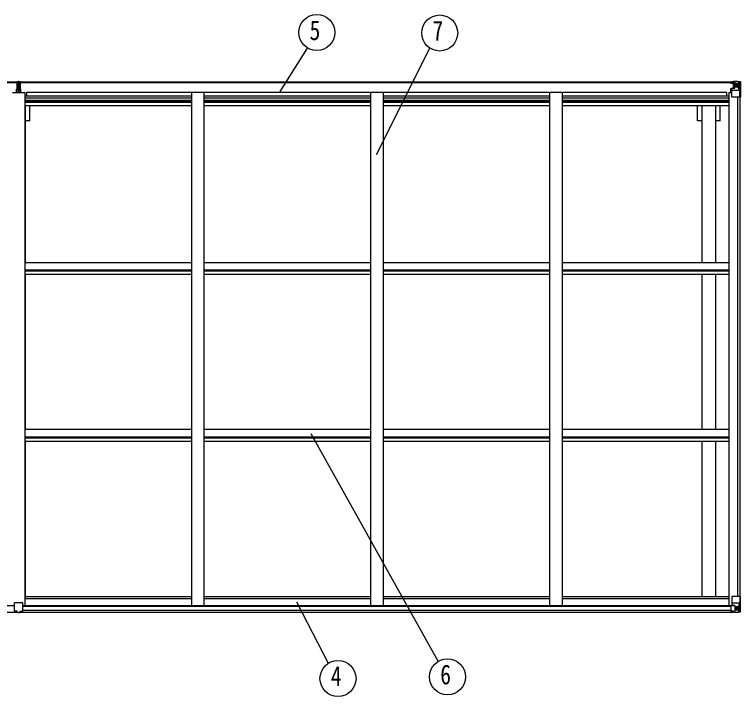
# Model space of a CAD drawing. Units: millimetres, scale not verified. Extents: x -12615 to 12615, y -8910 to 8910.
# Drawn here: x -1436 to 1467, y -447 to 2279 of the extents above; entities that cross this region are included whole.
import ezdxf
from ezdxf.enums import TextEntityAlignment as Align

# ---------------------------------------------------------------- set-up
doc = ezdxf.new("R2010")
doc.units = ezdxf.units.MM
doc.header["$LTSCALE"] = 40
for name, color, linetype in [('0-4_YKK_13', 4, 'Continuous'), ('0-5_YKK_A1', 4, 'Continuous'), ('0-6_YKK_D', 6, 'Continuous')]:
    doc.layers.add(name, color=color, linetype=linetype)
doc.styles.add('ＭＳ ゴシック', font='')
doc.styles.get('ＭＳ ゴシック').set_extended_font_data('MS Gothic')

msp = doc.modelspace()

# ---------------------------------------------------------------- linework, layer by layer
at = {"layer": '0-4_YKK_13'}
for p, q in [((-1425.82, 2011.26), (-1420.97, 2011.56)), ((-1425.82, 2008.26), (-1425.82, 2011.26)), ((-1420.82, 2008.57), (-1425.82, 2008.26)), ((-1425.82, 2006.76), (-1425.82, 2008.26)), ((-1425.82, 2006.76), (-1425.82, 2005.57)), ((-1425.82, 2005.57), (-1425.82, 2005.32)), ((-1425.82, 2005.57), (-1424.82, 2005.55)), ((-1425.82, 2005.32), (-1425.82, 1995.23)), ((-1425.82, 2005.32), (-1424.82, 2005.3)), ((-1424.82, 2005.76), (-1420.82, 2005.76)), ((-1424.82, 2003.93), (-1424.82, 2005.76)), ((-1424.82, 2003.93), (-1420.82, 2003.86)), ((-1424.82, 2000.33), (-1424.82, 2003.93)), ((-1420.97, 2011.56), (-1419.32, 2011.66)), ((-1419.32, 2008.66), (-1420.82, 2008.56)), ((-1420.82, 2005.76), (-1420.82, 2008.56)), ((-1420.82, 2005.76), (-1420.82, 1989.94)), ((-1419.32, 2011.66), (-1419.32, 2008.66)), ((-1412.82, 2008.26), (-1419.32, 2008.66)), ((-1417.82, 2005.76), (-1413.82, 2005.76)), ((-1417.82, 2005.76), (-1417.82, 1989.94)), ((-1417.82, 2003.86), (-1413.82, 2003.86)), ((-1413.82, 2003.86), (-1413.82, 2005.76)), ((-1413.82, 2005.52), (-1412.82, 2005.53)), ((-1413.82, 2005.27), (-1412.82, 2005.28)), ((-1412.82, 2006.76), (-1412.82, 2008.26)), ((-1412.82, 2006.76), (-1412.82, 2005.53)), ((1426.69, 2006.2), (1426.69, 2007.12)), ((1427.69, 2006.2), (1426.69, 2006.2)), ((1426.69, 2006.2), (1426.69, 2004.63)), ((1426.69, 2004.52), (1426.69, 2004.63)), ((1427.69, 2007.12), (1427.69, 2006.2)), ((1432.69, 2006.2), (1427.69, 2006.2)), ((1432.89, 2009.7), (1431.19, 2009.27)), ((1432.69, 2004.59), (1432.69, 2006.2)), ((1432.69, 2004.59), (1442.69, 2004.5)), ((1432.89, 2009.7), (1433.19, 2009.7)), ((1433.19, 2009.7), (1433.19, 2009.27)), ((1434.69, 2006.46), (1442.69, 2006.46)), ((1434.69, 2006.43), (1442.69, 2006.43)), ((1438.19, 2011.9), (1444.69, 2011.5)), ((1438.19, 2011.01), (1438.19, 2011.9)), ((1444.69, 2010.61), (1438.19, 2011.01)), ((1438.19, 2010.5), (1438.19, 2011.01)), ((1438.19, 2010.5), (1438.19, 2010.08)), ((1438.19, 2010.08), (1443.19, 2010)), ((1438.19, 2010.08), (1438.19, 2009.27)), ((1439.19, 1984.39), (1439.19, 2004.36)), ((1443.08, 2004.13), (1439.19, 2004.13)), ((1442.69, 2006.46), (1442.69, 2004.5)), ((1442.69, 2005.43), (1443.19, 2005.43)), ((1442.69, 2004.34), (1442.69, 2004.5)), ((1442.69, 2004.5), (1442.69, 2004.5)), ((1443.19, 2005.79), (1444.69, 2005.79)), ((1444.69, 1985.4), (1444.69, 2011.5)), ((1444.69, 2011.38), (1456.69, 2010.6)), ((1456.78, 2010.59), (1464.7, 2010.12)), ((1459.87, 2005.71), (1462.61, 2009.37)), ((1463.84, 2009.15), (1463.84, 2009.08)), ((1463.84, 1948.5), (1463.84, 2009.08)), ((1465.75, 2010.21), (1465.75, 2010.21)), ((1465.75, 2010.16), (1465.75, 2010.2)), ((1466.69, 2009.21), (1466.69, 2009.17)), ((-1427.82, 1980.2), (-1420.82, 1980.26)), ((-1427.82, 1978.82), (-1420.82, 1978.76)), ((-1427.82, 1967.15), (-1427.82, 1978.32)), ((-1425.82, 1994.51), (-1425.82, 1995.23)), ((-1425.82, 1995.23), (-1424.82, 1995.22)), ((-1425.82, 1994.51), (-1424.82, 1994.51)), ((-1425.82, 1994.51), (-1425.82, 1980.22)), ((-1424.82, 2000.33), (-1420.82, 2000.27)), ((-1424.82, 1980.23), (-1424.82, 2000.33)), ((-1424.82, 1992.1), (-1420.82, 1992.06)), ((-1420.82, 1995.05), (-1417.82, 1995.05)), ((-1420.82, 1987.98), (-1420.82, 1989.94)), ((-1420.82, 1987.98), (-1417.82, 1987.98)), ((-1420.82, 1978.33), (-1420.82, 1987.98)), ((-1420.82, 1978.33), (-1417.82, 1978.33)), ((-1420.82, 1971.26), (-1420.82, 1978.33)), ((-1417.82, 1992.06), (-1413.82, 1992.06)), ((-1417.82, 1987.98), (-1417.82, 1989.94)), ((-1417.82, 1978.33), (-1417.82, 1987.98)), ((-1410.82, 1979.7), (-1417.82, 1979.76)), ((-1417.82, 1971.26), (-1417.82, 1978.33)), ((-1413.82, 1980.23), (-1413.82, 2000.27)), ((-1413.82, 1995.19), (-1412.82, 1995.2)), ((-1413.82, 1994.51), (-1412.82, 1994.51)), ((-1412.82, 1994.51), (-1412.82, 1995.2)), ((-1412.82, 1994.51), (-1412.82, 1980.22)), ((-1410.82, 1978.82), (-1410.82, 1979.7)), ((-1410.82, 1967.15), (-1410.82, 1978.32)), ((1428.19, 1983.37), (1429.19, 1983.38)), ((1428.19, 1967.15), (1428.19, 1983.37)), ((1429.19, 1981.64), (1428.19, 1981.65)), ((1433.23, 1983.41), (1429.19, 1983.38)), ((1432.69, 1949.5), (1432.69, 1982.6)), ((1456.69, 1975.17), (1432.69, 1975.17)), ((1443.86, 1985.14), (1433.51, 1983.49)), ((1433.51, 1982.85), (1443.86, 1984.51)), ((1433.51, 1983.49), (1433.51, 1982.85)), ((1439.19, 2000.5), (1443.19, 2000.5)), ((1439.19, 1992.29), (1443.19, 1992.29)), ((1443.19, 2002.25), (1444.69, 2002.25)), ((1443.19, 1988.7), (1444.69, 1988.7)), ((1443.86, 1984.51), (1443.86, 1985.14)), ((1445.69, 2002.25), (1444.69, 2002.25)), ((1456.69, 2002.25), (1444.69, 2002.25)), ((1456.69, 1988.7), (1444.69, 1988.7)), ((1451.21, 1995.06), (1451.21, 1994.1)), ((1459.02, 2002.2), (1456.69, 2002.26)), ((1456.69, 1988.7), (1459.02, 1988.73)), ((1456.69, 1988.7), (1456.69, 1988.7)), ((1463.3, 1975.38), (1456.69, 1975.17)), ((1459.02, 1988.73), (1459.02, 2002.2)), ((1463.3, 1975.38), (1459.15, 1987.46)), ((-1420.82, 1971.26), (-1417.82, 1971.26)), ((-1420.82, 1971.26), (-1420.82, 1967.15)), ((-1417.82, 1971.26), (-1417.82, 1967.15)), ((1428.19, 1971.5), (1432.69, 1971.5)), ((1463.84, 1948.5), (1433.69, 1948.5)), ((1432.68, -48.48), (1432.68, -81.58)), ((1466.68, -47.48), (1433.68, -47.48)), ((1463.84, -47.48), (1463.84, -108.06)), ((1466.68, -108.19), (1466.68, -47.48)), ((-1435.81, -105.41), (-1435.81, -73.09)), ((-1403.81, -72.09), (-1434.81, -72.09)), ((-1402.81, -105.41), (-1402.81, -73.09)), ((1428.18, -84.64), (1428.18, -104.79)), ((1438.18, -83.69), (1429.18, -83.73)), ((1456.68, -74.15), (1432.68, -74.15)), ((1433.51, -81.84), (1443.86, -83.49)), ((1433.51, -82.47), (1433.51, -81.84)), ((1441.16, -83.69), (1433.51, -82.47)), ((1444.68, -83.69), (1438.18, -83.69)), ((1443.86, -83.49), (1443.86, -83.69)), ((1444.68, -83.69), (1444.68, -110.48)), ((1463.3, -74.36), (1456.68, -74.15)), ((1463.3, -74.36), (1459.15, -86.45)), ((-1435.81, -105.41), (-1435.81, -105.45)), ((-1425.81, -106.18), (-1434.81, -106.12)), ((-1412.81, -106.18), (-1403.81, -106.12)), ((-1402.81, -105.41), (-1402.82, -105.45)), ((1429.18, -105.5), (1438.18, -105.56)), ((1438.18, -110.88), (1438.18, -104.93)), ((1444.68, -87.68), (1456.68, -87.68)), ((1456.68, -101.24), (1444.68, -101.24)), ((1444.68, -110.37), (1456.68, -109.58)), ((1452.16, -94.04), (1452.16, -93.08)), ((1456.68, -87.68), (1456.68, -87.68)), ((1456.68, -87.68), (1459.02, -87.71)), ((1459.02, -101.18), (1456.68, -101.24)), ((1456.78, -109.58), (1464.7, -109.1)), ((1459.02, -87.71), (1459.02, -101.18)), ((1459.87, -104.69), (1462.61, -108.36)), ((1463.84, -108.13), (1463.84, -108.06)), ((1465.75, -109.15), (1465.75, -109.19))]:
    msp.add_line(p, q, dxfattribs=at)
for points in [[(-1419.32, 2011.66), (-1412.82, 2011.26), (-1412.82, 2008.26)], [(-1417.82, 2000.27), (-1413.82, 2000.27), (-1413.82, 2003.86)], [(-1412.82, 2005.53), (-1412.82, 2005.28), (-1412.82, 1995.2)], [(1432.69, 2004.59), (1432.69, 2004.58), (1426.69, 2004.63)], [(1427.69, 2004.47), (1442.69, 2004.34), (1442.69, 2004.34)], [(1442.69, 2005.43), (1434.69, 2005.43), (1434.69, 2007.12)], [(1438.19, 2010.5), (1443.19, 2010.5), (1443.19, 1985.03)], [(1465.75, 2010.21), (1456.69, 2010.76), (1444.69, 2011.5)], [(1466.69, 2009.17), (1466.69, 1948.5), (1463.84, 1948.5)], [(-1420.82, 1979.76), (-1427.82, 1979.7), (-1427.82, 1980.2)], [(-1420.82, 1978.26), (-1427.82, 1978.32), (-1427.82, 1978.82), (-1427.82, 1979.7)], [(-1417.82, 1980.26), (-1410.82, 1980.2), (-1410.82, 1979.7)], [(-1417.82, 1978.76), (-1410.82, 1978.82), (-1410.82, 1978.32), (-1417.82, 1978.26)], [(1429.19, 1983.38), (1429.19, 1981.64), (1432.69, 1981.62)], [(1450.25, 1996.98), (1449.29, 1996.98), (1449.29, 1996.02), (1450.25, 1996.02)], [(1452.17, 1997.94), (1452.17, 1998.9), (1451.21, 1998.9), (1451.21, 1997.94)], [(1451.21, 1994.1), (1452.17, 1994.1), (1452.17, 1995.06)], [(1453.13, 1996.02), (1454.09, 1996.02), (1454.09, 1996.98), (1453.13, 1996.98)], [(-1419.31, -111.61), (-1425.81, -111.21), (-1425.81, -106.18)], [(-1419.31, -111.61), (-1412.81, -111.21), (-1412.81, -106.18)], [(1428.18, -104.79), (1428.2, -104.9), (1438.18, -104.93)], [(1465.75, -109.19), (1456.68, -109.75), (1438.18, -110.88)], [(1450.24, -95), (1449.28, -95), (1449.28, -95.96), (1450.24, -95.96)], [(1452.16, -93.08), (1451.2, -93.08), (1451.2, -94.04)], [(1451.2, -96.92), (1451.2, -97.88), (1452.16, -97.88), (1452.16, -96.92)], [(1453.12, -95.96), (1454.08, -95.96), (1454.08, -95), (1453.12, -95)]]:
    msp.add_lwpolyline(points, dxfattribs=at)
for centre in [(1451.69, 1996.5), (1451.68, -95.48)]:
    msp.add_circle(centre, 5.3, dxfattribs=at)
for centre, radius, start, end in [((-1424.82, 2006.76), 1, 180, 270), ((-1413.82, 2006.76), 1, 270, 0), ((1427.55, 2012.16), 7.69, 263.56574, 271.03001), ((1442.68, 2004), 0.5, 359.95536, 89.47105), ((1442.69, 2006.96), 0.5, 270.00309, 0.00198), ((1442.69, 2006.93), 0.5, 269.99891, 359.99891), ((1442.67, 2003.83), 0.513, 358.95293, 88.11972), ((1462.56, 2009.21), 1.28, 357.54105, 48.82169), ((1464.53, 2022.82), 12.7, 264.89689, 270.75534), ((1465.69, 2009.21), 0.999, 0.04917, 86.5576), ((1465.69, 2009.21), 1, 359.99921, 86.49983), ((1465.69, 2009.17), 0.999, 0.04917, 86.5576), ((1433.62, 1982.56), 0.937, 96.73234, 177.67791), ((1433.62, 1981.92), 0.937, 96.73234, 177.67791), ((1443.75, 1986.07), 0.937, 276.73234, 357.67791), ((1443.75, 1985.44), 0.937, 276.73234, 357.67791), ((1450.25, 1997.94), 0.96, 270, 0), ((1450.25, 1995.06), 0.96, 0, 90), ((1453.13, 1997.94), 0.96, 180, 270), ((1453.13, 1995.06), 0.96, 90, 180), ((1433.69, 1949.5), 1, 180, 270), ((1433.68, -48.48), 1, 90, 180), ((-1434.81, -73.09), 1, 90, 180), ((-1403.81, -73.09), 1, 0, 90), ((1433.62, -80.91), 0.937, 182.32209, 263.26766), ((1433.62, -81.54), 0.937, 182.32209, 263.26766), ((1443.75, -84.42), 0.937, 50.93398, 83.26766), ((1450.24, -94.04), 0.96, 270, 0), ((1450.24, -96.92), 0.96, 0, 90), ((1453.12, -94.04), 0.96, 180, 270), ((1453.12, -96.92), 0.96, 90, 180), ((1462.56, -108.19), 1.28, 311.17831, 2.45895), ((1464.53, -121.8), 12.7, 89.24466, 95.10311), ((1465.68, -108.19), 1, 273.50017, 0.00079), ((1465.69, -108.15), 0.999, 273.4424, 359.95083), ((1465.69, -108.19), 0.999, 273.4424, 359.95083)]:
    msp.add_arc(centre, radius, start, end, dxfattribs=at)
for centre, major_axis, ratio, start_param, end_param in [((-1592.68, 1998.05), (171.87, 10.52), 0.017422, 6.2821194, 6.2831848), ((1461.89, 2002.12), (-0.03, 5), 0.573921, 0.7672717, 1.551125), ((1463.56, 2007.19), (0.02, 3), 0.466854, 0.125683, 0.7596956), ((1463.75, 2010.29), (-2, 0.12), 0.060933, 2.0712557, 3.1453404), ((1264.75, 2022.52), (-201, 12.36), 0.060933, 3.1453404, 3.145839), ((1538.43, 2002.25), (-81.75, 0), 0.061163, 6.2824128, 6.2831853), ((1460.42, 1988.75), (0, 3), 0.468246, 1.5772882, 2.0127935), ((1462.57, 1977.73), (-0.85, 2.32), 0.403757, 3.0087805, 3.9744392), ((1429.18, -84.63), (-1, -0.021), 0.906239, 4.6936843, 6.2644806), ((1460.42, -87.73), (0, -3), 0.468246, 4.2703918, 4.7058971), ((1462.57, -76.71), (-0.85, -2.32), 0.403757, 2.3087461, 3.2744049), ((-1434.81, -105.41), (1, -0.012), 0.707053, 3.2044821, 4.7211143), ((-1403.81, -105.41), (-1, -0.012), 0.707053, 1.562071, 3.0787032), ((1429.18, -104.8), (-1, 0.012), 0.707053, 0.1587743, 1.5795216), ((1538.43, -101.24), (-81.75, 0), 0.061163, 0, 0.0007725), ((1461.89, -101.1), (-0.03, -5), 0.573921, 4.7320603, 5.5159136), ((1463.55, -106.17), (0.02, -3), 0.466854, 5.5234897, 6.1575023), ((1463.75, -109.27), (-2, -0.12), 0.060933, 3.1378449, 4.2119296), ((1264.75, -121.5), (-201, -12.36), 0.060933, 3.1373463, 3.1378449)]:
    msp.add_ellipse(centre, major_axis=major_axis, ratio=ratio, start_param=start_param, end_param=end_param, dxfattribs=at)
at = {"layer": '0-5_YKK_A1'}
for p, q in [((-4281.82, 2009.27), (-1425.82, 2009.27)), ((-4281.82, 2007.12), (-1425.82, 2007.12)), ((-1412.82, 2009.27), (1443.19, 2009.27)), ((-1412.82, 2007.12), (1443.19, 2007.12)), ((-1444.32, 1967.15), (-1394.32, 1967.15)), ((-1394.32, 1967.15), (-1394.32, -83.5)), ((-1394.32, 1953.47), (-728.32, 1953.47)), ((-1394.32, 1945.07), (-728.32, 1945.07)), ((-1386.82, 1953.47), (-1386.82, 1968.98)), ((-1386.82, 1968.98), (1412.18, 1968.98)), ((-728.32, 1968.97), (-728.32, -83.5)), ((-678.32, 1968.97), (-678.32, -83.5)), ((-678.32, 1953.47), (-12.32, 1953.47)), ((-678.32, 1945.07), (-12.32, 1945.07)), ((-12.32, 1968.97), (-12.32, -83.5)), ((37.68, 1968.97), (37.68, -83.5)), ((37.68, 1953.47), (703.68, 1953.47)), ((37.68, 1945.07), (703.68, 1945.07)), ((703.68, 1968.97), (703.68, -83.5)), ((753.68, 1968.97), (753.68, -83.5)), ((753.68, 1953.47), (1419.68, 1953.47)), ((753.68, 1945.07), (1419.68, 1945.07)), ((1412.18, 1953.47), (1412.18, 1968.98)), ((1419.68, 1967.15), (1419.68, -83.5)), ((1419.68, 1967.15), (1432.69, 1967.15)), ((1454.98, 1948.5), (1454.98, -47.48)), ((1464.68, 1948.5), (1464.68, -47.48)), ((-1394.32, 1936.87), (-728.32, 1936.87)), ((-1394.32, 1932.95), (-728.32, 1932.95)), ((-1394.32, 1927.87), (-728.32, 1927.87)), ((-678.32, 1936.87), (-12.32, 1936.87)), ((-678.32, 1932.95), (-12.32, 1932.95)), ((-678.32, 1927.87), (-12.32, 1927.87)), ((37.68, 1936.87), (703.68, 1936.87)), ((37.68, 1932.95), (703.68, 1932.95)), ((37.68, 1927.87), (703.68, 1927.87)), ((753.68, 1936.87), (1419.68, 1936.87)), ((753.68, 1932.95), (1419.68, 1932.95)), ((753.68, 1927.87), (1419.68, 1927.87)), ((-1394.32, 1914.86), (-728.32, 1914.86)), ((-1391.82, 1288.2), (-1391.82, 1914.86)), ((-1374.11, 1853.27), (-1374.11, 1914.86)), ((-678.32, 1914.86), (-12.32, 1914.86)), ((37.68, 1914.86), (703.68, 1914.86)), ((753.68, 1914.86), (1419.68, 1914.86)), ((1295.49, 1853.27), (1295.49, 1914.86)), ((1313.18, 1288.2), (1313.18, 1914.86)), ((1368.18, 1288.2), (1368.18, 1914.86)), ((1385.89, 1853.27), (1385.89, 1914.86)), ((-1374.11, 1853.27), (-1391.82, 1853.27)), ((1313.18, 1853.27), (1295.49, 1853.27)), ((1385.89, 1853.27), (1368.18, 1853.27)), ((-1394.28, 1288.2), (-728.32, 1288.2)), ((-678.28, 1288.2), (-12.32, 1288.2)), ((37.72, 1288.2), (703.68, 1288.2)), ((753.72, 1288.2), (1419.68, 1288.2)), ((-1394.28, 1258.47), (-728.32, 1258.47)), ((-1394.28, 1253.92), (-728.32, 1253.92)), ((-678.28, 1258.47), (-12.32, 1258.47)), ((-678.28, 1253.92), (-12.32, 1253.92)), ((37.72, 1258.47), (703.68, 1258.47)), ((37.72, 1253.92), (703.68, 1253.92)), ((753.72, 1258.47), (1419.68, 1258.47)), ((753.72, 1253.92), (1419.68, 1253.92)), ((-1394.28, 1240.91), (-728.32, 1240.91)), ((-1391.82, 621.21), (-1391.82, 1240.91)), ((-678.28, 1240.91), (-12.32, 1240.91)), ((37.72, 1240.91), (703.68, 1240.91)), ((753.72, 1240.91), (1419.68, 1240.91)), ((1313.18, 621.21), (1313.18, 1240.91)), ((1368.18, 621.21), (1368.18, 1240.91)), ((-1394.28, 621.21), (-728.32, 621.21)), ((-678.28, 621.21), (-12.32, 621.21)), ((37.72, 621.21), (703.68, 621.21)), ((753.72, 621.21), (1419.68, 621.21)), ((-1394.28, 591.48), (-728.32, 591.48)), ((-1394.28, 586.93), (-728.32, 586.93)), ((-678.28, 591.48), (-12.32, 591.48)), ((-678.28, 586.93), (-12.32, 586.93)), ((37.72, 591.48), (703.68, 591.48)), ((37.72, 586.93), (703.68, 586.93)), ((753.72, 591.48), (1419.68, 591.48)), ((753.72, 586.93), (1419.68, 586.93)), ((-1394.28, 573.92), (-728.32, 573.92)), ((-1391.82, -47.33), (-1391.82, 573.92)), ((-678.28, 573.92), (-12.32, 573.92)), ((37.72, 573.92), (703.68, 573.92)), ((753.72, 573.92), (1419.68, 573.92)), ((1313.18, -47.33), (1313.18, 573.92)), ((1368.18, -47.33), (1368.18, 573.92)), ((-1394.32, -47.33), (-728.32, -47.33)), ((-1394.32, -55.68), (-728.32, -55.68)), ((-678.32, -47.33), (-12.32, -47.33)), ((-678.32, -55.68), (-12.32, -55.68)), ((37.68, -47.33), (703.68, -47.33)), ((37.68, -55.68), (703.68, -55.68)), ((753.68, -47.33), (1419.68, -47.33)), ((753.68, -55.68), (1419.68, -55.68)), ((-4266.81, -83.5), (-1435.81, -83.5)), ((-1402.82, -85.76), (1428.18, -85.76)), ((-1402.81, -83.5), (1439.95, -83.5)), ((-4276.82, -109.28), (-1425.82, -109.28)), ((-1412.82, -109.28), (1438.18, -109.28)), ((-1402.82, -101.38), (1428.18, -101.38))]:
    msp.add_line(p, q, dxfattribs=at)
at = {"layer": '0-6_YKK_D'}
for p, q in [((-373.11, 1970.52), (-263.9, 2144.57)), ((11.85, 1718.84), (224.8, 2144.5)), ((-251.04, 604.62), (257.57, -306.85)), ((-308.76, -68.93), (-181.59, -314.32))]:
    msp.add_line(p, q, dxfattribs=at)
for centre in [(-227.37, 2206.62), (264.08, 2204.84), (-142.52, -374.8), (295.12, -368.28)]:
    msp.add_circle(centre, 72, dxfattribs=at)

# ---------------------------------------------------------------- texts
at = {"layer": '0-6_YKK_D', "style": 'ＭＳ ゴシック', "width": 0.8}
for s, p in [('5', (-256.17, 2152.62)), ('7', (235.28, 2150.84)), ('4', (-171.32, -428.8)), ('6', (266.32, -422.28))]:
    msp.add_text(s, height=79.18, dxfattribs=at).set_placement(p, align=Align.BOTTOM_LEFT)

doc.saveas('drawing.dxf')
